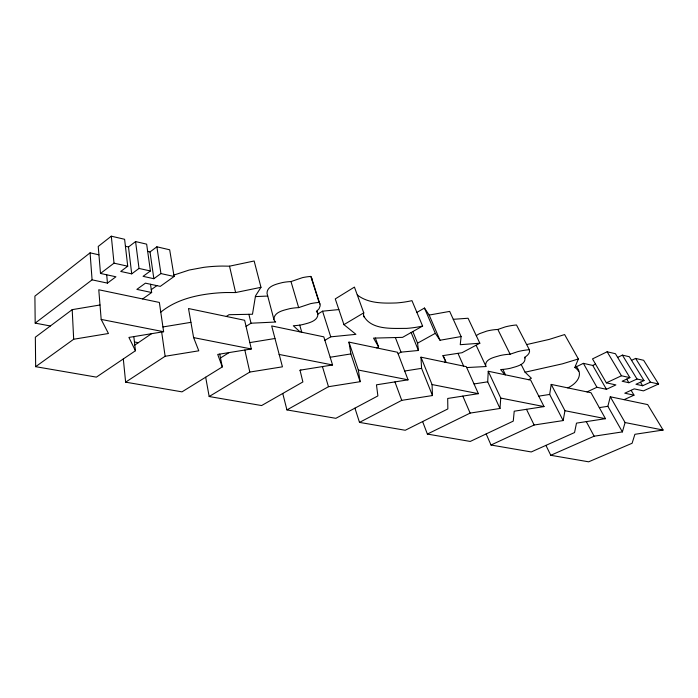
<?xml version="1.0" encoding="UTF-8"?>
<svg xmlns="http://www.w3.org/2000/svg" width="698" height="698" viewBox="0 0 698 698"><rect width="100%" height="100%" fill="white"/><g stroke="black" fill="none" stroke-linecap="round" stroke-linejoin="round"><path stroke-width="1.05" d="M427.377 434.069L470.129 413.094L499.986 408.47L487.71 381.815L488.242 371.24L530.672 380.122L544.03 406.594L514.225 411.201L513.257 421.13L470.243 441.441L427.377 434.069L422.613 421.566M499.986 408.47L500.754 398.078L488.242 371.24M416.889 312.399L424.454 308.045L429.157 315.06L449.678 311.404L461.108 336.549L460.244 344.69L479.84 343.233L468.07 318.244L453.272 319.318M491.008 445.019L534.127 425.012L563.155 420.571L549.675 394.449L551.211 384.415L591.005 392.738L605.471 418.687L576.496 423.119L574.55 432.551L531.265 451.946L491.008 445.019L486.166 433.929M563.155 420.571L564.952 410.712L551.211 384.415M550.774 455.297L594.129 436.198L622.38 431.905L607.871 406.306L610.279 396.778L647.674 404.596L663.1 430.038L634.901 434.304L632.1 443.265L588.65 461.814L550.774 455.297L545.932 445.368M622.38 431.905L625.085 422.552L610.279 396.778M574.82 367.462L578.38 358.964L564.621 334.56L549.09 339.437L526.667 344.576M173.863 275.073L189.219 270.03L203.668 267.36A91.229 52.673 0 0 1 222.357 266.069L229.529 266.174L254.151 260.991L260.982 287.314L255.494 295.926L252.484 314.24L229.005 314.702L226.326 316.447M98.933 254.822L90.077 252.842L34.9 296.135L35.188 323.113L50.335 325.983M125.422 246.272L128.502 246.979L135.578 241.569L146.65 244.152L150.419 270.972L139.015 268.442L131.704 273.86L120.728 271.452L127.725 266.208L124.61 239.283L111.305 236.186L98.226 246.446L100.503 273.442L115.92 276.783L107.448 283.118L92.084 279.846L35.188 323.113M100.503 273.442L114.018 263.163L127.725 266.208M100.006 304.991L72.191 309.65L35.345 337.204L35.659 366.677L96.394 377.129L135.438 350.754L133.833 336.611M147.671 251.393L150.018 251.934L156.876 246.804L169.675 249.788L174.099 276.495L160.27 286.372L145.428 283.161L136.86 289.373L151.658 292.523L150.506 284.261M150.419 270.972L143.073 276.347L153.848 278.703L160.933 273.572L174.099 276.495M35.659 366.677L73.683 339.245L108.452 333.504L101.175 319.414L98.776 289.766L159.362 302.443L163.62 331.707L128.912 337.422L135.438 350.754M151.257 289.661L156.884 285.639M142.654 298.945L151.658 292.523M160.776 312.172C175.05 300.472 193.398 295.62 211.398 293.553A97.572 56.329 0 0 1 226.152 292.523L235.601 292.558L260.982 287.314M134.793 345.091L151.536 333.696M125.631 382.155L165.129 356.277L198.79 350.806L193.616 337.614L188.504 308.533L244.632 320.277L251.315 348.974L217.715 354.427L222.287 366.93L181.995 391.857L125.631 382.155L123.31 358.947M246.054 326.376L251.018 323.209L275.693 322.022A11.421 6.596 0 0 1 273.886 319.379L267.011 293.326C266.915 285.927 276.74 284.06 282.376 282.577A34.167 19.727 0 0 1 290.996 281.573L302.513 277.63A41.767 24.116 0 0 1 310.802 276.417A14.833 8.568 0 0 1 311.64 278.074L319.92 304.066A14.108 8.149 0 0 1 320.129 305.933L319.047 308.795L316.377 311.517A11.438 6.605 0 0 1 317.913 313.803C318.157 321.394 307.879 323.157 302.173 324.692A36.444 21.036 0 0 1 293.308 325.739L300.044 331.873M220.507 357.969L229.127 352.577M317.965 313.995L322.555 311.177L338.862 309.572M209.164 396.525L249.814 372.06L282.446 366.816L271.67 325.931L323.802 336.846L332.571 364.967L300 370.184L302.888 381.946L261.61 405.555L209.164 396.525L205.674 377.208M343.94 324.64L363.763 312.835L354.427 287.087L335.267 298.91L343.94 324.64L355.928 334.351L330.739 336.846L324.884 340.31M300.079 370.516L300.908 370.036M567.788 387.887C576.487 383.804 584.453 374.643 575.51 365.813M376.78 347.927L378.604 346.897L375.376 338.059M357.271 294.931C368.116 303.551 383.228 303.368 396.385 302.949A63.003 36.375 0 0 0 409.525 301.178L411.96 300.655L422.613 326.053L402.563 337.361L373.535 338.111L378.604 346.897M286.93 409.909L328.479 386.709L360.133 381.693L358.344 370.045L348.956 342.107L397.52 352.263L408.06 379.825L376.466 384.825L377.888 395.914L335.851 418.32L286.93 409.909L282.751 393.463M398.096 353.764L401.01 352.15L418.407 350.475L417.57 343.154L412.85 331.559M417.57 343.154L435.308 333.33L424.454 308.045M479.84 343.233L461.98 352.734L442.776 355.648L445.769 361.529L444.652 362.122M359.496 422.395L401.743 400.355L432.472 395.548L432.045 384.546L420.973 357.167L466.316 366.659L478.374 393.672L447.697 398.462L447.846 408.941L405.241 430.265L359.496 422.395L354.933 408.147M528.561 379.677L531.396 378.272L525.062 372.209L521.118 364.373M273.904 319.379C273.982 311.866 284.06 310.191 289.792 308.656A36.453 21.045 0 0 1 298.657 307.617L310.54 303.656A44.559 25.721 0 0 1 319.073 302.417A14.204 8.202 0 0 1 319.92 304.066M576.112 366.886L583.371 363.344L592.742 365.447L595.525 364.103M617.651 357.402L622.398 355.125L629.326 356.739L644.036 380.567L636.995 379.005L628.907 382.74L622.127 381.256L629.893 377.644L615.418 353.712L607.129 351.775L592.506 358.894L606.37 382.853L615.898 384.912L606.457 389.301L596.93 387.277L587.044 391.91M631.55 360.343L635.608 358.414L643.643 360.29L658.58 384.005L643.46 390.871L634.212 388.873L624.762 393.201L634.011 395.164L631.097 390.304M606.37 382.853L621.464 375.768L629.893 377.644M644.036 380.567L635.957 384.284L642.64 385.75L650.414 382.19L658.58 384.005M624.108 399.666L634.011 395.164M476.28 335.694A20.556 11.866 0 0 1 479.753 333.583L486.838 331.07A34.647 20.006 0 0 1 495.414 329.622L497.831 329.456L505.265 326.891A42.639 24.622 0 0 1 516.494 324.971L529.32 349.681C530.593 353.083 527.112 355.832 524.564 357.385A8.027 4.633 0 0 1 524.966 358.004C525.803 364.967 515.665 366.598 510.648 368.204A37.073 21.402 0 0 1 503.084 369.39L500.606 369.565L504.863 374.721M466.718 367.558L486.218 366.52A8.001 4.616 0 0 1 485.634 365.639C485.058 358.72 495.013 357.167 500.056 355.552A37.09 21.411 0 0 1 507.647 354.375L510.125 354.2L517.785 351.635A45.492 26.262 0 0 1 529.32 349.689M578.38 358.964L562.396 363.841L525.062 372.209M422.613 326.053L420.109 326.585A67.235 38.818 0 0 1 406.594 328.392C392.416 328.287 370.882 330.407 363.405 315.339M435.308 333.33L440.019 340.249L461.108 336.549M162.922 326.952L190.929 322.336M249.832 342.596L274.933 338.504M330.171 357.254L350.867 353.93L360.133 381.693M404.692 371.022L421.583 368.343L432.472 395.548M474.038 383.961L487.71 381.815M538.751 396.141L549.675 394.449M599.303 407.623L607.871 406.306M255.381 296.606L267.735 296.048M134.435 341.968L138.309 342.701M101.175 319.414L163.62 331.707M193.616 337.614L251.315 348.974M279.087 354.436L332.571 364.967M358.344 370.045L408.06 379.825M432.045 384.546L478.374 393.672M500.754 398.078L544.03 406.594M564.952 410.712L605.471 418.687M625.085 422.552L663.1 430.038M635.608 358.414L650.414 382.19M640.467 382.207L642.64 385.75M622.398 355.125L636.995 379.005M626.725 379.11L628.907 382.74M607.129 351.775L621.464 375.768M592.742 365.447L606.457 389.301M583.371 363.344L596.93 387.277M586.294 421.618L594.129 436.198M524.626 357.341L524.966 358.004M497.831 329.456L510.125 354.2M526.484 409.307L534.127 425.012M502.883 369.408L505.509 374.852M476.115 345.222L485.634 365.639M457.975 353.345L463.629 366.092M429.157 315.06L440.019 340.249M462.826 396.098L470.129 413.094M443.221 355.579L445.769 361.529M411.139 332.518L418.407 350.475M395.373 337.544L401.01 352.15M394.937 381.902L401.743 400.355M322.555 311.177L330.739 336.846M310.802 276.408L319.073 302.417M317.032 310.994L317.904 313.803M322.432 366.59L328.479 386.709M290.996 281.573L298.657 307.617M299.721 325.12L301.789 332.239M248.889 314.309L251.018 323.209M229.529 266.174L235.601 292.558M244.832 350.03L249.814 372.06M219.73 354.095L222.287 366.93M348.956 342.107L350.867 353.93M156.876 246.804L160.933 273.572M161.657 332.03L165.129 356.277M150.018 251.934L153.848 278.703M135.578 241.569L139.015 268.442M128.502 246.979L131.704 273.86M111.305 236.186L114.018 263.163M106.698 274.785L107.448 283.118M90.077 252.842L92.084 279.846M420.973 357.167L421.583 368.343M72.191 309.65L73.683 339.245M574.803 367.471A20.207 11.665 0 0 1 578.633 371.371M363.946 316.866A20.207 11.665 0 0 1 363.771 312.835M311.64 278.074A14.728 8.498 0 0 1 311.884 279.802"/></g></svg>
